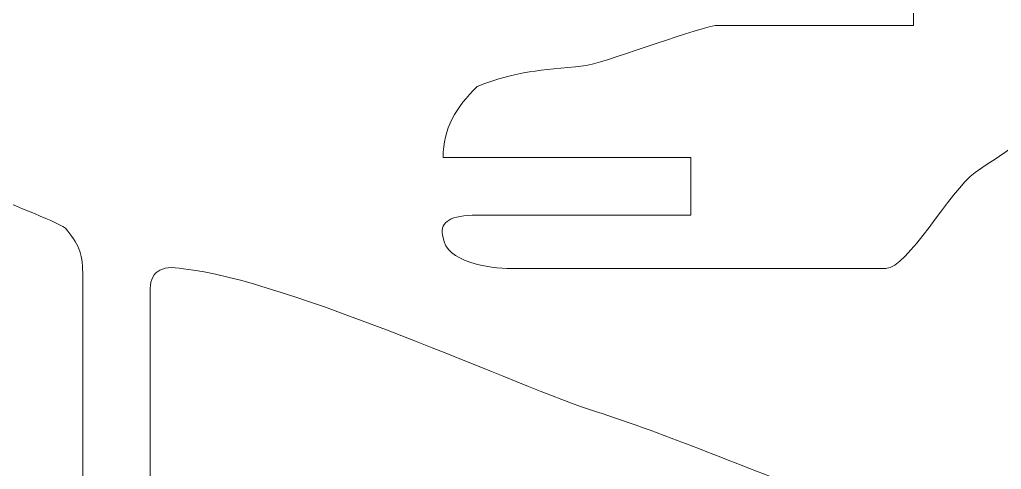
# Model space of a CAD drawing. Header units: inches. Extents: x -250 to 251, y -166 to 168.
# Drawn here: x -135.64 to -86.99, y 63.81 to 86.1 of the extents above; entities that cross this region are included whole.
import ezdxf

# ---------------------------------------------------------------- set-up
doc = ezdxf.new("R2010")
doc.units = ezdxf.units.IN
doc.header["$MEASUREMENT"] = 0
doc.layers.add('Layer 1', color=7, linetype='Continuous')

msp = doc.modelspace()

# ---------------------------------------------------------------- linework, layer by layer
at = {"layer": 'Layer 1', "color": 1, "lineweight": 9}
for points, knots in [([(-94.671, 143.384), (-92.843, 143.729), (-90.843, 142.097), (-89.773, 140.49), (-89.773, 140.49), (-89.208, 139.642), (-87.606, 136.412), (-87.606, 135.554), (-87.606, 135.554), (-87.606, 135.554), (-87.556, 126.696), (-87.556, 126.696), (-87.556, 126.696), (-87.556, 126.696), (-87.947, 123.468), (-87.947, 123.468), (-87.947, 123.468), (-87.947, 123.468), (-87.947, 120.064), (-87.947, 120.064), (-87.947, 120.064), (-87.947, 119.759), (-87.613, 113.274), (-87.607, 113.255), (-87.607, 113.255), (-87.36, 112.443), (-87.149, 113.011), (-86.912, 111.553), (-86.912, 111.553), (-86.827, 111.025), (-86.759, 110.324), (-86.528, 109.851), (-86.528, 109.851), (-86.321, 109.428), (-85.622, 106.973), (-85.499, 106.447), (-85.499, 106.447), (-85.308, 105.628), (-84.716, 103.541), (-84.711, 103.042), (-84.711, 103.042), (-84.71, 102.983), (-84.036, 99.787), (-83.986, 99.638), (-83.986, 99.638), (-83.433, 97.992), (-80.545, 93.811), (-80.457, 92.659), (-80.457, 92.659), (-82.125, 88.591), (-85.42, 91.713), (-85.393, 82.957), (-85.393, 82.957), (-85.384, 79.844), (-86.498, 79.832), (-88.287, 78.527)], [0, 0, 0, 0, 0.071429, 0.071429, 0.071429, 0.071429, 0.142857, 0.142857, 0.142857, 0.142857, 0.214286, 0.214286, 0.214286, 0.214286, 0.285714, 0.285714, 0.285714, 0.285714, 0.357143, 0.357143, 0.357143, 0.357143, 0.428571, 0.428571, 0.428571, 0.428571, 0.5, 0.5, 0.5, 0.5, 0.571429, 0.571429, 0.571429, 0.571429, 0.642857, 0.642857, 0.642857, 0.642857, 0.714286, 0.714286, 0.714286, 0.714286, 0.785714, 0.785714, 0.785714, 0.785714, 0.857143, 0.857143, 0.857143, 0.857143, 0.928571, 0.928571, 0.928571, 0.928571, 1, 1, 1, 1]), ([(-114.651, 79.26), (-114.651, 80.721), (-114.017, 81.74), (-112.97, 82.786), (-112.97, 82.786), (-110.883, 83.597), (-109.909, 83.551), (-107.693, 83.806), (-107.693, 83.806), (-106.738, 83.916), (-102.553, 85.536), (-101.176, 85.806), (-101.176, 85.806), (-101.176, 85.806), (-91.343, 85.808), (-91.343, 85.808), (-91.343, 85.808), (-91.343, 85.808), (-91.343, 88.668), (-91.343, 88.668), (-91.343, 88.668), (-91.343, 88.668), (-96.046, 88.666), (-96.046, 88.666)], [0, 0, 0, 0, 0.166667, 0.166667, 0.166667, 0.166667, 0.333333, 0.333333, 0.333333, 0.333333, 0.5, 0.5, 0.5, 0.5, 0.666667, 0.666667, 0.666667, 0.666667, 0.833333, 0.833333, 0.833333, 0.833333, 1, 1, 1, 1]), ([(-141.509, 78.576), (-139.698, 79.945), (-138.736, 78.15), (-137.278, 77.47), (-137.278, 77.47), (-136.349, 77.036), (-133.944, 76.172), (-133.362, 75.757), (-133.362, 75.757), (-132.742, 74.993), (-132.511, 74.563), (-132.511, 73.544), (-132.511, 73.544), (-132.511, 73.544), (-132.511, 59.587), (-132.511, 59.587), (-132.511, 59.587), (-132.511, 55.77), (-136.086, 56.392), (-136.086, 50.395), (-136.086, 50.395), (-136.086, 48.58), (-135.833, 47.414), (-135.401, 45.799), (-135.401, 45.799), (-135.167, 44.923), (-134.043, 41.824), (-134.043, 41.033), (-134.043, 41.033), (-134.043, 41.033), (-134.043, 37.799), (-134.043, 37.799), (-134.043, 37.799), (-134.043, 37.615), (-135.348, 32.726), (-135.462, 32.182), (-135.462, 32.182), (-135.777, 30.688), (-136.086, 31.522), (-136.086, 29.458), (-136.086, 29.458), (-136.086, 28.493), (-136.086, 27.529), (-136.086, 26.564), (-136.086, 26.564), (-133.266, 23.51), (-132.671, 23.483), (-132.671, 19.337)], [0, 0, 0, 0, 0.083333, 0.083333, 0.083333, 0.083333, 0.166667, 0.166667, 0.166667, 0.166667, 0.25, 0.25, 0.25, 0.25, 0.333333, 0.333333, 0.333333, 0.333333, 0.416667, 0.416667, 0.416667, 0.416667, 0.5, 0.5, 0.5, 0.5, 0.583333, 0.583333, 0.583333, 0.583333, 0.666667, 0.666667, 0.666667, 0.666667, 0.75, 0.75, 0.75, 0.75, 0.833333, 0.833333, 0.833333, 0.833333, 0.916667, 0.916667, 0.916667, 0.916667, 1, 1, 1, 1]), ([(-114.651, 79.26), (-114.651, 79.26), (-102.372, 79.264), (-102.372, 79.264), (-102.372, 79.264), (-102.372, 79.264), (-102.372, 76.405), (-102.372, 76.405), (-102.372, 76.405), (-102.372, 76.405), (-113.217, 76.401), (-113.217, 76.401), (-113.217, 76.401), (-114.394, 76.367), (-114.871, 75.999), (-114.651, 75.297)], [0, 0, 0, 0, 0.25, 0.25, 0.25, 0.25, 0.5, 0.5, 0.5, 0.5, 0.75, 0.75, 0.75, 0.75, 1, 1, 1, 1]), ([(-88.287, 78.527), (-89.55, 77.606), (-91.656, 73.765), (-92.713, 73.765), (-92.713, 73.765), (-92.713, 73.765), (-111.268, 73.765), (-111.268, 73.765), (-111.268, 73.765), (-112.379, 73.765), (-114.534, 74.109), (-114.651, 75.297)], [0, 0, 0, 0, 0.333333, 0.333333, 0.333333, 0.333333, 0.666667, 0.666667, 0.666667, 0.666667, 1, 1, 1, 1]), ([(-128.369, 56.203), (-128.933, 56.533), (-129.198, 57.117), (-129.164, 57.953), (-129.164, 57.953), (-129.164, 62.833), (-129.164, 67.713), (-129.164, 72.593), (-129.164, 72.593), (-129.216, 73.582), (-128.668, 73.968), (-127.521, 73.748)], [0, 0, 0, 0, 0.333333, 0.333333, 0.333333, 0.333333, 0.666667, 0.666667, 0.666667, 0.666667, 1, 1, 1, 1]), ([(-127.521, 73.748), (-122.435, 73.238), (-110.554, 67.763), (-107.11, 66.681), (-107.11, 66.681), (-103.592, 65.576), (-99.597, 63.835), (-96.045, 62.576), (-96.045, 62.576), (-94.41, 61.997), (-86.714, 60.358), (-84.981, 60.358), (-84.981, 60.358), (-84.981, 60.358), (-83.959, 60.358), (-83.959, 60.358), (-83.959, 60.358), (-83.005, 60.358), (-81.172, 60.882), (-80.214, 61.028), (-80.214, 61.028), (-79.674, 61.11), (-78.885, 60.968), (-78.342, 61.05), (-78.342, 61.05), (-77.523, 61.172), (-77.01, 61.65), (-76.469, 61.732), (-76.469, 61.732), (-75.773, 61.839), (-73.582, 61.719), (-72.724, 61.72), (-72.724, 61.72), (-70.825, 61.721), (-70.465, 61.061), (-68.979, 61.037), (-68.979, 61.037), (-65.255, 60.978), (-57.122, 57.056), (-54.236, 54.715)], [0, 0, 0, 0, 0.1, 0.1, 0.1, 0.1, 0.2, 0.2, 0.2, 0.2, 0.3, 0.3, 0.3, 0.3, 0.4, 0.4, 0.4, 0.4, 0.5, 0.5, 0.5, 0.5, 0.6, 0.6, 0.6, 0.6, 0.7, 0.7, 0.7, 0.7, 0.8, 0.8, 0.8, 0.8, 0.9, 0.9, 0.9, 0.9, 1, 1, 1, 1])]:
    msp.add_open_spline(points, degree=3, knots=knots, dxfattribs=at)

doc.saveas('drawing.dxf')
